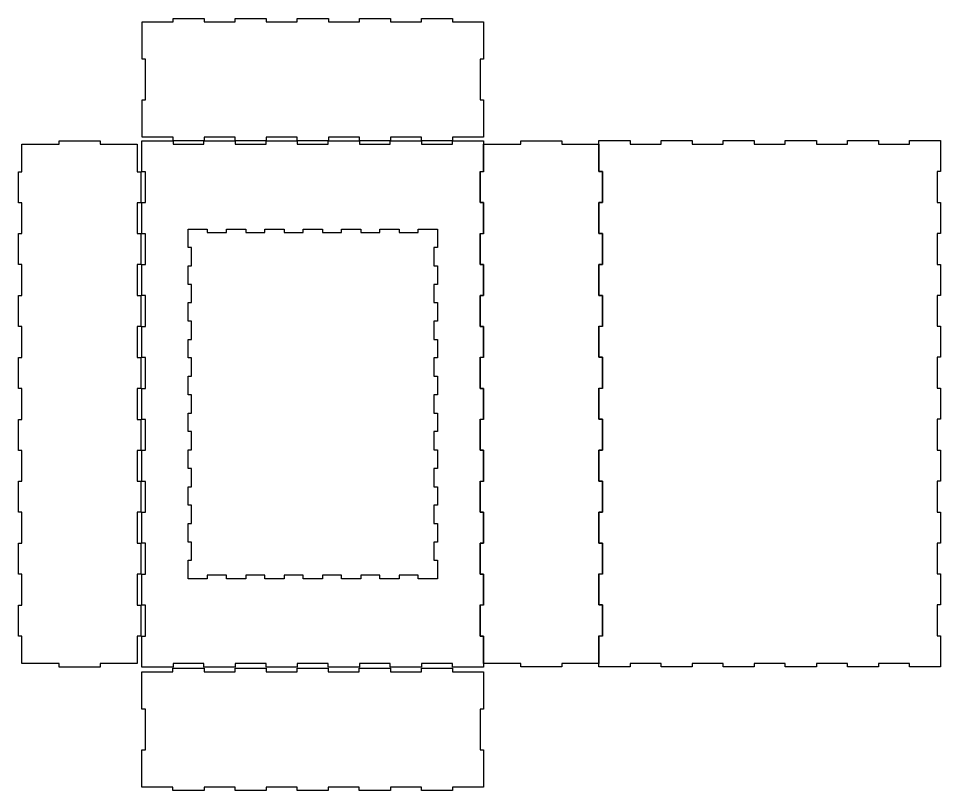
# Model space of a CAD drawing. Extents: x 1 to 1576, y -528 to 295.
# Drawn here: x 1 to 800, y -374 to 295 of the extents above; entities that cross this region are included whole.
import ezdxf

# ---------------------------------------------------------------- set-up
doc = ezdxf.new("R2010")
doc.units = 0
doc.layers.add('NEWLAYER', color=7, linetype='CONTINUOUS')

msp = doc.modelspace()

# ---------------------------------------------------------------- linework, layer by layer
at = {"layer": 'NEWLAYER', "color": 7}
for points in [[(108.09, 292), (134.95, 292), (134.95, 295), (161.95, 295), (161.95, 292), (188.77, 292), (188.77, 295), (215.77, 295), (215.77, 292), (242.59, 292), (242.59, 295), (269.59, 295), (269.59, 292), (296.41, 292), (296.41, 295), (323.41, 295), (323.41, 292), (350.23, 292), (350.23, 295), (377.23, 295), (377.23, 292), (404.09, 292), (404.09, 259.62), (401.09, 259.62), (401.09, 224.38), (404.09, 224.38), (404.09, 192), (377.23, 192), (377.23, 189), (350.23, 189), (350.23, 192), (323.41, 192), (323.41, 189), (296.41, 189), (296.41, 192), (269.59, 192), (269.59, 189), (242.59, 189), (242.59, 192), (215.77, 192), (215.77, 189), (188.77, 189), (188.77, 192), (161.95, 192), (161.95, 189), (134.95, 189), (134.95, 192), (108.09, 192), (108.09, 224.38), (111.09, 224.38), (111.09, 259.62), (108.09, 259.62), (108.09, 292)], [(4, 186), (36.29, 186), (36.29, 189), (71.71, 189), (71.71, 186), (104, 186), (104, 162.22), (107, 162.22), (107, 135.31), (104, 135.31), (104, 108.57), (107, 108.57), (107, 81.66), (104, 81.66), (104, 54.93), (107, 54.93), (107, 28.01), (104, 28.01), (104, 1.28), (107, 1.28), (107, -25.63), (104, -25.63), (104, -52.37), (107, -52.37), (107, -79.28), (104, -79.28), (104, -106.01), (107, -106.01), (107, -132.93), (104, -132.93), (104, -159.66), (107, -159.66), (107, -186.57), (104, -186.57), (104, -213.31), (107, -213.31), (107, -240.22), (104, -240.22), (104, -264), (71.71, -264), (71.71, -267), (36.29, -267), (36.29, -264), (4, -264), (4, -240.22), (1, -240.22), (1, -213.31), (4, -213.31), (4, -186.57), (1, -186.57), (1, -159.66), (4, -159.66), (4, -132.93), (1, -132.93), (1, -106.01), (4, -106.01), (4, -79.28), (1, -79.28), (1, -52.37), (4, -52.37), (4, -25.63), (1, -25.63), (1, 1.28), (4, 1.28), (4, 28.01), (1, 28.01), (1, 54.93), (4, 54.93), (4, 81.66), (1, 81.66), (1, 108.57), (4, 108.57), (4, 135.31), (1, 135.31), (1, 162.22), (4, 162.22), (4, 186)], [(108, 189), (134.95, 189), (134.95, 186), (161.77, 186), (161.77, 189), (188.77, 189), (188.77, 186), (215.59, 186), (215.59, 189), (242.59, 189), (242.59, 186), (269.41, 186), (269.41, 189), (296.41, 189), (296.41, 186), (323.23, 186), (323.23, 189), (350.23, 189), (350.23, 186), (377.05, 186), (377.05, 189), (404, 189), (404, 162.13), (401, 162.13), (401, 135.4), (404, 135.4), (404, 108.48), (401, 108.48), (401, 81.75), (404, 81.75), (404, 54.84), (401, 54.84), (401, 28.1), (404, 28.1), (404, 1.19), (401, 1.19), (401, -25.54), (404, -25.54), (404, -52.46), (401, -52.46), (401, -79.19), (404, -79.19), (404, -106.1), (401, -106.1), (401, -132.84), (404, -132.84), (404, -159.75), (401, -159.75), (401, -186.48), (404, -186.48), (404, -213.4), (401, -213.4), (401, -240.13), (404, -240.13), (404, -267), (377.05, -267), (377.05, -264), (350.23, -264), (350.23, -267), (323.23, -267), (323.23, -264), (296.41, -264), (296.41, -267), (269.41, -267), (269.41, -264), (242.59, -264), (242.59, -267), (215.59, -267), (215.59, -264), (188.77, -264), (188.77, -267), (161.77, -267), (161.77, -264), (134.95, -264), (134.95, -267), (108, -267), (108, -240.13), (111, -240.13), (111, -213.4), (108, -213.4), (108, -186.48), (111, -186.48), (111, -159.75), (108, -159.75), (108, -132.84), (111, -132.84), (111, -106.1), (108, -106.1), (108, -79.19), (111, -79.19), (111, -52.46), (108, -52.46), (108, -25.54), (111, -25.54), (111, 1.19), (108, 1.19), (108, 28.1), (111, 28.1), (111, 54.84), (108, 54.84), (108, 81.75), (111, 81.75), (111, 108.48), (108, 108.48), (108, 135.4), (111, 135.4), (111, 162.13), (108, 162.13), (108, 189)], [(404, 186.09), (436.29, 186.09), (436.29, 189.09), (471.71, 189.09), (471.71, 186.09), (504, 186.09), (504, 162.31), (507, 162.31), (507, 135.4), (504, 135.4), (504, 108.66), (507, 108.66), (507, 81.75), (504, 81.75), (504, 55.02), (507, 55.02), (507, 28.1), (504, 28.1), (504, 1.37), (507, 1.37), (507, -25.54), (504, -25.54), (504, -52.28), (507, -52.28), (507, -79.19), (504, -79.19), (504, -105.92), (507, -105.92), (507, -132.84), (504, -132.84), (504, -159.57), (507, -159.57), (507, -186.48), (504, -186.48), (504, -213.22), (507, -213.22), (507, -240.13), (504, -240.13), (504, -263.91), (471.71, -263.91), (471.71, -266.91), (436.29, -266.91), (436.29, -263.91), (404, -263.91), (404, -240.13), (401, -240.13), (401, -213.22), (404, -213.22), (404, -186.48), (401, -186.48), (401, -159.57), (404, -159.57), (404, -132.84), (401, -132.84), (401, -105.92), (404, -105.92), (404, -79.19), (401, -79.19), (401, -52.28), (404, -52.28), (404, -25.54), (401, -25.54), (401, 1.37), (404, 1.37), (404, 28.1), (401, 28.1), (401, 55.02), (404, 55.02), (404, 81.75), (401, 81.75), (401, 108.66), (404, 108.66), (404, 135.4), (401, 135.4), (401, 162.31), (404, 162.31), (404, 186.09)], [(504, 189.18), (530.95, 189.18), (530.95, 186.18), (557.77, 186.18), (557.77, 189.18), (584.77, 189.18), (584.77, 186.18), (611.59, 186.18), (611.59, 189.18), (638.59, 189.18), (638.59, 186.18), (665.41, 186.18), (665.41, 189.18), (692.41, 189.18), (692.41, 186.18), (719.23, 186.18), (719.23, 189.18), (746.23, 189.18), (746.23, 186.18), (773.05, 186.18), (773.05, 189.18), (800, 189.18), (800, 162.31), (797, 162.31), (797, 135.58), (800, 135.58), (800, 108.66), (797, 108.66), (797, 81.93), (800, 81.93), (800, 55.02), (797, 55.02), (797, 28.28), (800, 28.28), (800, 1.37), (797, 1.37), (797, -25.36), (800, -25.36), (800, -52.28), (797, -52.28), (797, -79.01), (800, -79.01), (800, -105.92), (797, -105.92), (797, -132.66), (800, -132.66), (800, -159.57), (797, -159.57), (797, -186.3), (800, -186.3), (800, -213.22), (797, -213.22), (797, -239.95), (800, -239.95), (800, -266.82), (773.05, -266.82), (773.05, -263.82), (746.23, -263.82), (746.23, -266.82), (719.23, -266.82), (719.23, -263.82), (692.41, -263.82), (692.41, -266.82), (665.41, -266.82), (665.41, -263.82), (638.59, -263.82), (638.59, -266.82), (611.59, -266.82), (611.59, -263.82), (584.77, -263.82), (584.77, -266.82), (557.77, -266.82), (557.77, -263.82), (530.95, -263.82), (530.95, -266.82), (504, -266.82), (504, -239.95), (507, -239.95), (507, -213.22), (504, -213.22), (504, -186.3), (507, -186.3), (507, -159.57), (504, -159.57), (504, -132.66), (507, -132.66), (507, -105.92), (504, -105.92), (504, -79.01), (507, -79.01), (507, -52.28), (504, -52.28), (504, -25.36), (507, -25.36), (507, 1.37), (504, 1.37), (504, 28.28), (507, 28.28), (507, 55.02), (504, 55.02), (504, 81.93), (507, 81.93), (507, 108.66), (504, 108.66), (504, 135.58), (507, 135.58), (507, 162.31), (504, 162.31), (504, 189.18)], [(148, 112.5), (164.66, 112.5), (164.66, 109.5), (181.19, 109.5), (181.19, 112.5), (197.89, 112.5), (197.89, 109.5), (214.42, 109.5), (214.42, 112.5), (231.12, 112.5), (231.12, 109.5), (247.65, 109.5), (247.65, 112.5), (264.35, 112.5), (264.35, 109.5), (280.88, 109.5), (280.88, 112.5), (297.58, 112.5), (297.58, 109.5), (314.11, 109.5), (314.11, 112.5), (330.81, 112.5), (330.81, 109.5), (347.34, 109.5), (347.34, 112.5), (364, 112.5), (364, 96.51), (361, 96.51), (361, 80.65), (364, 80.65), (364, 64.61), (361, 64.61), (361, 48.76), (364, 48.76), (364, 32.72), (361, 32.72), (361, 16.86), (364, 16.86), (364, 0.82), (361, 0.82), (361, -15.03), (364, -15.03), (364, -31.07), (361, -31.07), (361, -46.93), (364, -46.93), (364, -62.97), (361, -62.97), (361, -78.82), (364, -78.82), (364, -94.86), (361, -94.86), (361, -110.72), (364, -110.72), (364, -126.76), (361, -126.76), (361, -142.61), (364, -142.61), (364, -158.65), (361, -158.65), (361, -174.51), (364, -174.51), (364, -190.5), (347.34, -190.5), (347.34, -187.5), (330.81, -187.5), (330.81, -190.5), (314.11, -190.5), (314.11, -187.5), (297.58, -187.5), (297.58, -190.5), (280.88, -190.5), (280.88, -187.5), (264.35, -187.5), (264.35, -190.5), (247.65, -190.5), (247.65, -187.5), (231.12, -187.5), (231.12, -190.5), (214.42, -190.5), (214.42, -187.5), (197.89, -187.5), (197.89, -190.5), (181.19, -190.5), (181.19, -187.5), (164.66, -187.5), (164.66, -190.5), (148, -190.5), (148, -174.51), (151, -174.51), (151, -158.65), (148, -158.65), (148, -142.61), (151, -142.61), (151, -126.76), (148, -126.76), (148, -110.72), (151, -110.72), (151, -94.86), (148, -94.86), (148, -78.82), (151, -78.82), (151, -62.97), (148, -62.97), (148, -46.93), (151, -46.93), (151, -31.07), (148, -31.07), (148, -15.03), (151, -15.03), (151, 0.82), (148, 0.82), (148, 16.86), (151, 16.86), (151, 32.72), (148, 32.72), (148, 48.76), (151, 48.76), (151, 64.61), (148, 64.61), (148, 80.65), (151, 80.65), (151, 96.51), (148, 96.51), (148, 112.5)], [(108, -271), (134.86, -271), (134.86, -268), (161.86, -268), (161.86, -271), (188.68, -271), (188.68, -268), (215.68, -268), (215.68, -271), (242.5, -271), (242.5, -268), (269.5, -268), (269.5, -271), (296.32, -271), (296.32, -268), (323.32, -268), (323.32, -271), (350.14, -271), (350.14, -268), (377.14, -268), (377.14, -271), (404, -271), (404, -303.38), (401, -303.38), (401, -338.62), (404, -338.62), (404, -371), (377.14, -371), (377.14, -374), (350.14, -374), (350.14, -371), (323.32, -371), (323.32, -374), (296.32, -374), (296.32, -371), (269.5, -371), (269.5, -374), (242.5, -374), (242.5, -371), (215.68, -371), (215.68, -374), (188.68, -374), (188.68, -371), (161.86, -371), (161.86, -374), (134.86, -374), (134.86, -371), (108, -371), (108, -338.62), (111, -338.62), (111, -303.38), (108, -303.38), (108, -271)]]:
    msp.add_lwpolyline(points, dxfattribs=at)

doc.saveas('drawing.dxf')
